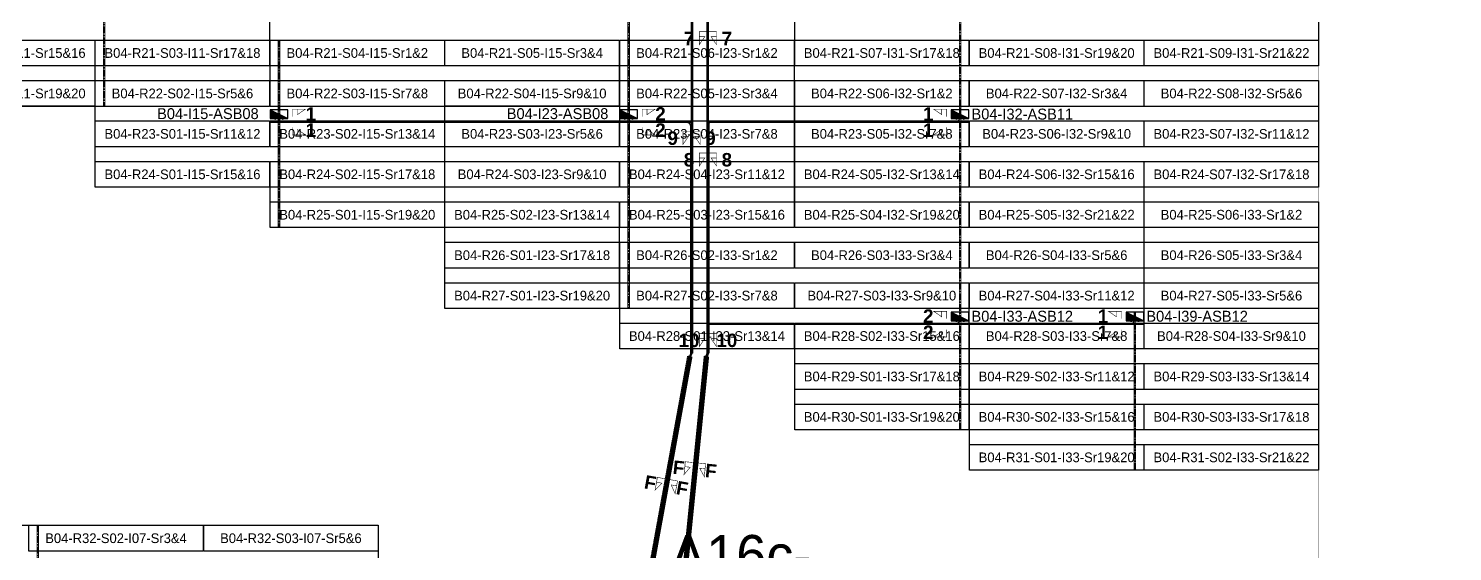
# Model space of a CAD drawing. Header units: metres. Extents: x 531739 to 532412, y 2675629 to 2676062.
# Drawn here: x 531888.6 to 532152.4, y 2675816.7 to 2675913.7 of the extents above; entities that cross this region are included whole.
import ezdxf
from ezdxf.enums import TextEntityAlignment as Align

# ---------------------------------------------------------------- set-up
doc = ezdxf.new("R2010")
doc.units = ezdxf.units.M
doc.linetypes.add('CENTER', pattern=[2, 1.25, -0.25, 0.25, -0.25])
for name, color, linetype in [('300mm Hume Pipe', 74, 'Continuous'), ('DC Trench BL-04', 40, 'Continuous'), ('E-Inverter Grouping', 2, 'Continuous'), ('Excavation', 7, 'Continuous'), ('Inverter Block-04', 7, 'Continuous'), ('LT Cable(AG) INV to LT Panel BL-04', 2, 'Continuous'), ('Messenger Wire Block-04 (Master Path)', 30, 'Continuous'), ('Messenger Wire Block-04 (MW Path)', 191, 'Continuous'), ('Messenger Wire Exc Link', 7, 'Continuous'), ('MMS Block Numbering', 7, 'Continuous'), ('MMS Table Block-04', 8, 'Continuous'), ('Plan Line - DC BL-04', 40, 'Continuous'), ('Section Marking BL-04', 2, 'Continuous'), ('Trench (AC)-BL04', 14, 'Continuous')]:
    doc.layers.add(name, color=color, linetype=linetype)
doc.layers.add('Boundary-12.5 MW Block', color=6, linetype='Continuous', lineweight=9)
doc.layers.add('PILE', color=1, linetype='Continuous', lineweight=15)
doc.styles.add('Adani Regular', font='Adani Regular.ttf')
doc.styles.add('BoldTextStyle', font='arialbd.ttf')
doc.styles.get("Standard").update_dxf_attribs({"font": 'Adani Regular.ttf'})
pattern_1 = [(45, (0, 0), (-0.0883883476483, 0.0883883476483), []), (135, (0, 0), (-0.0883883476483, -0.0883883476483), [])]

# ---------------------------------------------------------------- blocks, each defined once
blk = doc.blocks.new('MMS Table (32.292 x 4.788)')
at = {"color": 0}
blk.add_lwpolyline([(0, -0.002), (0, 4.786), (32.292, 4.786), (32.292, -0.002)], close=True, dxfattribs=at)
at = {"color": 7}
blk.add_attdef('ID1', text='', height=1.8, dxfattribs=at).set_placement((16.146, 2.392), align=Align.MIDDLE_CENTER)
blk = doc.blocks.new('Inverter Block')
h = blk.add_hatch(color=0)
h.dxf.hatch_style = 1
h.paths.add_polyline_path([(-1.46, 2.27), (-1.46, 0.85), (1.46, 0.85)])
at = {"color": 0}
blk.add_lwpolyline([(1.46, 2.27), (-1.46, 2.27), (-1.46, 0.85), (1.46, 0.85)], close=True, dxfattribs=at)
blk.add_lwpolyline([(-1.46, 2.27), (1.46, 0.85)], dxfattribs=at)
at = {"layer": 'PILE'}
for centre in [(-0.61, 0.85), (0.61, 0.85)]:
    blk.add_circle(centre, 0.156, dxfattribs=at)
at = {"color": 7}
blk.add_attdef('ID', (-1.46, 3.01), '', height=1.8, dxfattribs=at)

msp = doc.modelspace()

# ---------------------------------------------------------------- hatches: boundary and pattern name
at = {"layer": '300mm Hume Pipe'}
h = msp.add_hatch(dxfattribs=at)
h.set_pattern_fill('ANSI37', color=74)
h.set_pattern_definition(pattern_1)
edge = h.paths.add_edge_path()
edge.add_line((532002.43, 2675789.01), (532002.43, 2675805.03))
edge.add_line((532002.43, 2675805.03), (532011.14, 2675852.87))
edge.add_line((532011.14, 2675852.87), (532011.44, 2675852.84))
edge.add_line((532011.44, 2675852.84), (532002.73, 2675805.02))
edge.add_line((532002.73, 2675805.02), (532002.73, 2675789.31))
edge.add_arc((532003.63, 2675789.31), 0.9, 180, 270)
edge.add_line((532003.63, 2675788.41), (532005.89, 2675788.41))
edge.add_line((532005.89, 2675788.41), (532005.89, 2675788.11))
edge.add_line((532005.89, 2675788.11), (532003.33, 2675788.11))
edge.add_arc((532003.33, 2675789.01), 0.9, 180, 270, ccw=False)
edge = h.paths.add_edge_path()
edge.add_line((532002.97, 2675787.73), (532005.89, 2675787.73))
edge.add_line((532005.89, 2675787.73), (532005.89, 2675788.03))
edge.add_line((532005.89, 2675788.03), (532003.27, 2675788.03))
edge.add_arc((532003.27, 2675788.93), 0.9, 180, 270, ccw=False)
edge.add_line((532002.37, 2675788.93), (532002.37, 2675805.04))
edge.add_line((532002.37, 2675805.04), (532011.08, 2675852.87))
edge.add_line((532011.08, 2675852.87), (532010.78, 2675852.9))
edge.add_line((532010.78, 2675852.9), (532002.07, 2675805.05))
edge.add_line((532002.07, 2675805.05), (532002.07, 2675788.63))
edge.add_arc((532002.97, 2675788.63), 0.9, 180, 270)
h = msp.add_hatch(dxfattribs=at)
h.set_pattern_fill('ANSI37', color=74)
h.set_pattern_definition(pattern_1)
h.paths.add_polyline_path([(532009.37, 2675789.6), (532009.37, 2675805.04), (532014.16, 2675852.87), (532013.86, 2675852.9), (532009.07, 2675805.05), (532009.07, 2675789.6)])
h.paths.add_polyline_path([(532009.74, 2675789.6), (532009.44, 2675789.6), (532009.44, 2675805.03), (532014.22, 2675852.87), (532014.52, 2675852.84), (532009.74, 2675805.02)])

# ---------------------------------------------------------------- linework, layer by layer
at = {"layer": '300mm Hume Pipe', "color": 74}
for points in [[(532002.97, 2675787.73), (532005.89, 2675787.73), (532005.89, 2675788.03), (532003.27, 2675788.03, -0.414214), (532002.37, 2675788.93), (532002.37, 2675805.04), (532011.08, 2675852.87), (532010.78, 2675852.9), (532002.07, 2675805.05), (532002.07, 2675788.63, 0.414214)], [(532002.43, 2675789.01), (532002.43, 2675805.03), (532011.14, 2675852.87), (532011.44, 2675852.84), (532002.73, 2675805.02), (532002.73, 2675789.31, 0.414214), (532003.63, 2675788.41), (532005.89, 2675788.41), (532005.89, 2675788.11), (532003.33, 2675788.11, -0.414214)]]:
    msp.add_lwpolyline(points, format="xyb", close=True, dxfattribs=at)
for points in [[(532009.37, 2675789.6), (532009.37, 2675805.04), (532014.16, 2675852.87), (532013.86, 2675852.9), (532009.07, 2675805.05), (532009.07, 2675789.6)], [(532009.74, 2675789.6), (532009.44, 2675789.6), (532009.44, 2675805.03), (532014.22, 2675852.87), (532014.52, 2675852.84), (532009.74, 2675805.02)]]:
    msp.add_lwpolyline(points, close=True, dxfattribs=at)
at = {"layer": 'Boundary-12.5 MW Block', "const_width": 0.05}
msp.add_lwpolyline([(532217.38, 2675636.79), (531759.1, 2675636.79), (531759.1, 2675746.58), (531856.27, 2675746.58), (531856.27, 2675906.79), (531836.18, 2675906.79), (531836.18, 2675921.79), (531803.79, 2675921.79), (531803.79, 2675929.29), (531771.4, 2675929.29), (531771.4, 2675936.79), (531739.01, 2675936.79), (531739.01, 2675964.08), (531933.36, 2675964.08), (531933.36, 2675979.08), (531965.75, 2675979.08), (531965.75, 2675994.08), (531998.14, 2675994.08), (531998.14, 2676061.58), (532127.61, 2676061.58), (532127.61, 2675754.08), (532147.7, 2675754.08), (532147.7, 2675731.58), (532217.38, 2675731.58)], dxfattribs=at)
at = {"layer": 'DC Trench BL-04', "color": 40, "const_width": 0.15}
for points in [[(531999.93, 2675994.08), (531999.63, 2675994.08), (531999.63, 2675861.79), (531999.93, 2675861.79)], [(532061.34, 2675986.58), (532061.04, 2675986.58), (532061.04, 2675839.29), (532061.34, 2675839.29)], [(531902.76, 2675964.08), (531902.46, 2675964.08), (531902.46, 2675899.29), (531902.76, 2675899.29)], [(531935.15, 2675911.58), (531934.85, 2675911.58), (531934.85, 2675876.79), (531935.15, 2675876.79)], [(532093.73, 2675861.12), (532093.43, 2675861.12), (532093.43, 2675831.79), (532093.73, 2675831.79)], [(531890.45, 2675821.58), (531890.15, 2675821.58), (531890.15, 2675719.29), (531890.45, 2675719.29)]]:
    msp.add_lwpolyline(points, close=True, dxfattribs=at)
at = {"layer": 'E-Inverter Grouping'}
for points in [[(532127.61, 2675906.79), (532030.54, 2675906.79), (532030.54, 2675926.58), (532062.93, 2675926.58), (532062.93, 2675934.08), (532127.61, 2675934.08)], [(532127.61, 2675904.08), (532127.61, 2675884.29), (532095.22, 2675884.29), (532095.22, 2675876.79), (532030.54, 2675876.79), (532030.54, 2675904.08)], [(532062.93, 2675859.08), (532095.32, 2675859.08), (532095.32, 2675881.58), (532127.61, 2675881.58), (532127.61, 2675831.79), (532062.93, 2675831.79)], [(531953.35, 2675821.58), (531953.35, 2675814.08), (531985.74, 2675814.08), (531985.74, 2675809.29), (531953.35, 2675809.29), (531953.35, 2675801.79), (531888.56, 2675801.79), (531888.56, 2675794.29), (531856.27, 2675794.29), (531856.27, 2675821.58)]]:
    msp.add_lwpolyline(points, close=True, dxfattribs=at)
at = {"layer": 'E-Inverter Grouping', "color": 3}
for points in [[(531836.18, 2675926.58), (531933.26, 2675926.58), (531933.26, 2675906.79), (531900.87, 2675906.79), (531900.87, 2675899.29), (531868.58, 2675899.29), (531868.58, 2675906.79), (531836.18, 2675906.79)], [(531998.04, 2675899.29), (531965.65, 2675899.29), (531965.65, 2675876.79), (531933.36, 2675876.79), (531933.36, 2675884.29), (531900.97, 2675884.29), (531900.97, 2675904.08), (531933.36, 2675904.08), (531933.36, 2675911.58), (531998.04, 2675911.58)], [(531965.75, 2675896.58), (531998.14, 2675896.58), (531998.14, 2675911.58), (532030.44, 2675911.58), (532030.44, 2675876.79), (531998.04, 2675876.79), (531998.04, 2675861.79), (531965.75, 2675861.79)], [(532095.22, 2675861.79), (532062.83, 2675861.79), (532062.83, 2675839.29), (532030.54, 2675839.29), (532030.54, 2675854.29), (531998.14, 2675854.29), (531998.14, 2675874.08), (532095.22, 2675874.08)]]:
    msp.add_lwpolyline(points, close=True, dxfattribs=at)
at = {"layer": 'Excavation', "const_width": 0.1}
for points in [[(532007.85, 2675787.27), (532006.01, 2675788.08), (532002.4, 2675788.08), (532002.4, 2675805.04), (532011.11, 2675852.87)], [(532009.41, 2675787.85), (532009.41, 2675805.04), (532014.19, 2675852.87)]]:
    msp.add_lwpolyline(points, dxfattribs=at)
at = {"layer": 'LT Cable(AG) INV to LT Panel BL-04', "color": 5}
for points in [[(532013.92, 2675787.43), (532010.41, 2675787.43, -0.414214), (532009.51, 2675788.33), (532009.51, 2675804.99, -0.024932), (532009.51, 2675805.08), (532014.27, 2675852.69, -0.084648), (532014.35, 2675852.98), (532014.48, 2675853.25, 0.109812), (532014.57, 2675853.64), (532014.57, 2676045.38, -0.414214), (532015.47, 2676046.28), (532027.9, 2676046.28, 0.414214), (532028.8, 2676047.18), (532028.8, 2676047.73)], [(532013.92, 2675787.45), (532010.43, 2675787.45, -0.414214), (532009.53, 2675788.35), (532009.53, 2675804.98, -0.024932), (532009.53, 2675805.07), (532014.3, 2675852.68, -0.084648), (532014.38, 2675852.98), (532014.51, 2675853.25, 0.109812), (532014.59, 2675853.63), (532014.59, 2676045.35, -0.414214), (532015.49, 2676046.25), (532092.68, 2676046.25, 0.414214), (532093.58, 2676047.15), (532093.58, 2676047.73)], [(532013.92, 2675787.38), (532010.36, 2675787.38, -0.414214), (532009.46, 2675788.28), (532009.46, 2675804.99, -0.024932), (532009.46, 2675805.08), (532014.22, 2675852.7, -0.084648), (532014.3, 2675853), (532014.43, 2675853.27, 0.109812), (532014.52, 2675853.65), (532014.52, 2676007.93, -0.414214), (532015.42, 2676008.83), (532027.9, 2676008.83, 0.414214), (532028.8, 2676009.73), (532028.8, 2676010.23)], [(532013.92, 2675787.4), (532010.38, 2675787.4, -0.414214), (532009.48, 2675788.3), (532009.48, 2675804.99, -0.024932), (532009.48, 2675805.08), (532014.25, 2675852.7, -0.084648), (532014.33, 2675852.99), (532014.46, 2675853.26, 0.109812), (532014.54, 2675853.64), (532014.54, 2676007.9, -0.414214), (532015.44, 2676008.8), (532092.68, 2676008.8, 0.414214), (532093.58, 2676009.7), (532093.58, 2676010.23)], [(532009.91, 2675787.2), (532008.04, 2675787.36, -0.08121), (532007.76, 2675787.43), (532006.21, 2675788.11, 0.103275), (532005.85, 2675788.19), (532003.41, 2675788.19, -0.414214), (532002.51, 2675789.09), (532002.51, 2675804.94, -0.045058), (532002.53, 2675805.11), (532011.19, 2675852.68, -0.08352), (532011.29, 2675852.96), (532011.44, 2675853.22, 0.129064), (532011.55, 2675853.66), (532011.55, 2675970.59, 0.414214), (532010.65, 2675971.49), (532000.68, 2675971.49, -0.414214), (531999.78, 2675972.39), (531999.78, 2675972.73)], [(532011.98, 2675787.35), (532010.33, 2675787.35, -0.414214), (532009.43, 2675788.25), (532009.43, 2675804.99, -0.024932), (532009.43, 2675805.08), (532014.2, 2675852.71, -0.084648), (532014.28, 2675853), (532014.41, 2675853.27, 0.109812), (532014.49, 2675853.65), (532014.49, 2675970.45, -0.414214), (532015.39, 2675971.35), (532060.29, 2675971.35, 0.414214), (532061.19, 2675972.25), (532061.19, 2675972.73)], [(532011.98, 2675787.33), (532010.31, 2675787.33, -0.414214), (532009.41, 2675788.23), (532009.41, 2675804.99, -0.024932), (532009.41, 2675805.08), (532014.18, 2675852.72, -0.084648), (532014.26, 2675853.01), (532014.38, 2675853.28, 0.109812), (532014.47, 2675853.66), (532014.47, 2675947.98, -0.414214), (532015.37, 2675948.88), (532060.29, 2675948.88, 0.414214), (532061.19, 2675949.78), (532061.19, 2675950.23)], [(532011.98, 2675787.3), (532010.28, 2675787.3, -0.414214), (532009.38, 2675788.2), (532009.38, 2675804.99, -0.024932), (532009.38, 2675805.08), (532014.15, 2675852.72, -0.084648), (532014.23, 2675853.02), (532014.36, 2675853.28, 0.109812), (532014.44, 2675853.66), (532014.44, 2675918, -0.414214), (532015.34, 2675918.9), (532060.29, 2675918.9, 0.414214), (532061.19, 2675919.8), (532061.19, 2675920.23)], [(532011.98, 2675787.28), (532010.26, 2675787.28, -0.414214), (532009.36, 2675788.18), (532009.36, 2675804.99, -0.024932), (532009.36, 2675805.08), (532014.13, 2675852.73, -0.084648), (532014.21, 2675853.02), (532014.33, 2675853.29, 0.109812), (532014.42, 2675853.67), (532014.42, 2675895.53, -0.414214), (532015.32, 2675896.43), (532060.29, 2675896.43, 0.414214), (532061.19, 2675897.33), (532061.19, 2675897.73)], [(532009.91, 2675787.28, -0.319358), (532009.31, 2675788.13), (532009.31, 2675805, -0.024932), (532009.31, 2675805.09), (532014.08, 2675852.74, -0.084648), (532014.16, 2675853.04), (532014.28, 2675853.3, 0.109812), (532014.37, 2675853.68), (532014.37, 2675858.08, -0.414214), (532015.27, 2675858.98), (532060.29, 2675858.98, 0.414214), (532061.19, 2675859.88), (532061.19, 2675860.23)], [(532009.91, 2675787.31, -0.311233), (532009.33, 2675788.15), (532009.33, 2675804.99, -0.024932), (532009.33, 2675805.08), (532014.1, 2675852.74, -0.084648), (532014.18, 2675853.03), (532014.31, 2675853.29, 0.109812), (532014.39, 2675853.67), (532014.39, 2675858.05, -0.414214), (532015.29, 2675858.95), (532092.68, 2675858.95, 0.414214), (532093.58, 2675859.85), (532093.58, 2675860.23)]]:
    msp.add_lwpolyline(points, format="xyb", dxfattribs=at)
at = {"layer": 'LT Cable(AG) INV to LT Panel BL-04'}
for points in [[(532008.89, 2675786.78), (532008.17, 2675786.78, -0.158226), (532007.64, 2675786.96), (532006.19, 2675788.01, 0.103275), (532005.82, 2675788.09), (532003.31, 2675788.09, -0.414214), (532002.41, 2675788.99), (532002.41, 2675804.95, -0.045058), (532002.43, 2675805.11), (532011.09, 2675852.72, -0.08352), (532011.2, 2675853), (532011.34, 2675853.25, 0.129064), (532011.45, 2675853.69), (532011.45, 2675947.99, 0.414214), (532010.55, 2675948.89), (531773.94, 2675948.89, -0.414214), (531773.04, 2675949.79), (531773.04, 2675950.23)], [(532008.89, 2675786.81), (532008.18, 2675786.81, -0.158088), (532007.65, 2675786.98), (532006.19, 2675788.04, 0.103275), (532005.83, 2675788.11), (532003.34, 2675788.11, -0.414214), (532002.44, 2675789.01), (532002.44, 2675804.95, -0.045058), (532002.45, 2675805.11), (532011.12, 2675852.71, -0.08352), (532011.22, 2675852.99), (532011.36, 2675853.24, 0.129064), (532011.48, 2675853.68), (532011.48, 2675948.02, 0.414214), (532010.58, 2675948.92), (531838.72, 2675948.92, -0.414214), (531837.82, 2675949.82), (531837.82, 2675950.23)], [(532008.89, 2675786.83), (532008.18, 2675786.83, -0.15795), (532007.66, 2675787.01), (532006.2, 2675788.06, 0.103275), (532005.84, 2675788.14), (532003.36, 2675788.14, -0.414214), (532002.46, 2675789.04), (532002.46, 2675804.95, -0.045058), (532002.48, 2675805.11), (532011.14, 2675852.7, -0.08352), (532011.24, 2675852.98), (532011.39, 2675853.24, 0.129064), (532011.5, 2675853.68), (532011.5, 2675948.04, 0.414214), (532010.6, 2675948.94), (531903.51, 2675948.94, -0.414214), (531902.61, 2675949.84), (531902.61, 2675950.23)], [(532008.89, 2675786.86), (532008.19, 2675786.86, -0.157812), (532007.66, 2675787.03), (532006.2, 2675788.09, 0.103275), (532005.84, 2675788.16), (532003.39, 2675788.16, -0.414214), (532002.49, 2675789.06), (532002.49, 2675804.95, -0.045058), (532002.5, 2675805.11), (532011.17, 2675852.69, -0.08352), (532011.27, 2675852.97), (532011.41, 2675853.23, 0.129064), (532011.53, 2675853.67), (532011.53, 2675948.07, 0.414214), (532010.63, 2675948.97), (532000.68, 2675948.97, -0.414214), (531999.78, 2675949.87), (531999.78, 2675950.23)], [(532010.88, 2675786.76), (532008.16, 2675786.76, -0.158365), (532007.63, 2675786.93), (532006.18, 2675787.99, 0.103275), (532005.82, 2675788.06), (532003.29, 2675788.06, -0.414214), (532002.39, 2675788.96), (532002.39, 2675804.96, -0.045058), (532002.4, 2675805.12), (532011.07, 2675852.73, -0.08352), (532011.17, 2675853.01), (532011.31, 2675853.26, 0.129064), (532011.43, 2675853.7), (532011.43, 2675925.47, 0.414214), (532010.53, 2675926.37), (532000.68, 2675926.37, -0.414214), (531999.78, 2675927.27), (531999.78, 2675927.73)], [(532010.88, 2675786.73), (532008.16, 2675786.73, -0.158505), (532007.63, 2675786.91), (532006.17, 2675787.96, 0.103275), (532005.81, 2675788.04), (532003.26, 2675788.04, -0.414214), (532002.36, 2675788.94), (532002.36, 2675804.96, -0.045058), (532002.38, 2675805.12), (532011.05, 2675852.73, -0.08352), (532011.15, 2675853.01), (532011.29, 2675853.26, 0.129064), (532011.4, 2675853.7), (532011.4, 2675917.94, 0.414214), (532010.5, 2675918.84), (531903.51, 2675918.84, -0.414214), (531902.61, 2675919.74), (531902.61, 2675920.23)], [(532010.88, 2675786.68), (532008.14, 2675786.68, -0.158788), (532007.61, 2675786.86), (532006.16, 2675787.91, 0.103275), (532005.8, 2675787.99), (532003.21, 2675787.99, -0.414214), (532002.31, 2675788.89), (532002.31, 2675804.96, -0.045058), (532002.33, 2675805.12), (532011, 2675852.75, -0.08352), (532011.1, 2675853.03), (532011.24, 2675853.27, 0.129064), (532011.35, 2675853.72), (532011.35, 2675895.39, 0.414214), (532010.45, 2675896.29), (531935.9, 2675896.29, -0.414214), (531935, 2675897.19), (531935, 2675897.73)], [(532010.88, 2675786.71), (532008.15, 2675786.71, -0.158646), (532007.62, 2675786.88), (532006.17, 2675787.94, 0.103275), (532005.81, 2675788.01), (532003.24, 2675788.01, -0.414214), (532002.34, 2675788.91), (532002.34, 2675804.96, -0.045058), (532002.35, 2675805.12), (532011.02, 2675852.74, -0.08352), (532011.12, 2675853.02), (532011.26, 2675853.27, 0.129064), (532011.38, 2675853.71), (532011.38, 2675895.42, 0.414214), (532010.48, 2675896.32), (532000.68, 2675896.32, -0.414214), (531999.78, 2675897.22), (531999.78, 2675897.73)]]:
    msp.add_lwpolyline(points, format="xyb", dxfattribs=at)
at = {"layer": 'Messenger Wire Block-04 (Master Path)'}
for points in [[(532014.47, 2675853.46), (532014.47, 2676046.38)], [(532011.44, 2675853.46), (532011.44, 2675971.38)], [(531933.36, 2675896.38), (532011.44, 2675896.38)], [(532014.47, 2675896.38), (532062.83, 2675896.38)], [(532014.47, 2675858.88), (532095.22, 2675858.88)]]:
    msp.add_lwpolyline(points, dxfattribs=at)
at = {"layer": 'Messenger Wire Block-04 (MW Path)', "const_width": 0.1}
for points in [[(532014.22, 2675853.46), (532014.22, 2676046.38)], [(532011.69, 2675853.46), (532011.69, 2675971.38)], [(531933.36, 2675896.38), (532011.44, 2675896.38)], [(532011.19, 2675853.46), (532011.19, 2675896.38)], [(532014.47, 2675896.38), (532062.83, 2675896.38)], [(532014.72, 2675853.46), (532014.72, 2675896.38)], [(532014.47, 2675858.88), (532095.22, 2675858.88)]]:
    msp.add_lwpolyline(points, dxfattribs=at)
at = {"layer": 'Messenger Wire Exc Link'}
for points in [[(532011.11, 2675852.87), (532011.44, 2675853.46)], [(532014.19, 2675852.87), (532014.47, 2675853.46)]]:
    msp.add_lwpolyline(points, dxfattribs=at)
at = {"layer": 'Plan Line - DC BL-04', "color": 6, "linetype": 'CENTER'}
for points in [[(531999.78, 2675994.08), (531999.78, 2675861.79)], [(532061.19, 2675986.58), (532061.19, 2675839.29)], [(531902.61, 2675964.08), (531902.61, 2675899.29)], [(531935, 2675911.58), (531935, 2675876.79)], [(532093.58, 2675861.12), (532093.58, 2675831.79)], [(531890.3, 2675821.58), (531890.3, 2675719.29)]]:
    msp.add_lwpolyline(points, dxfattribs=at)
at = {"layer": 'Section Marking BL-04', "color": 94, "lineweight": 35, "true_color": 0x00a500, "const_width": 0.1}
for points in [[(532014.27, 2675913.13), (532012.88, 2675913.13), (532012.88, 2675910.73), (532013.89, 2675912.21), (532012.88, 2675912.21)], [(532014.67, 2675913.13), (532016.06, 2675913.13), (532016.06, 2675910.73), (532015.05, 2675912.21), (532016.06, 2675912.21)], [(531937.5, 2675897.38), (531937.5, 2675898.77), (531939.9, 2675898.77), (531938.42, 2675897.76), (531938.42, 2675898.77)], [(532002.28, 2675897.38), (532002.28, 2675898.77), (532004.68, 2675898.77), (532003.2, 2675897.76), (532003.2, 2675898.77)], [(532058.69, 2675897.38), (532058.69, 2675898.77), (532056.29, 2675898.77), (532057.77, 2675897.76), (532057.77, 2675898.77)], [(531937.5, 2675895.38), (531937.5, 2675893.99), (531939.9, 2675893.99), (531938.42, 2675895), (531938.42, 2675893.99)], [(532002.28, 2675895.38), (532002.28, 2675893.99), (532004.68, 2675893.99), (532003.2, 2675895), (532003.2, 2675893.99)], [(532058.69, 2675895.38), (532058.69, 2675893.99), (532056.29, 2675893.99), (532057.77, 2675895), (532057.77, 2675893.99)], [(532011.24, 2675894.63), (532009.85, 2675894.63), (532009.85, 2675892.23), (532010.86, 2675893.71), (532009.85, 2675893.71)], [(532011.64, 2675894.63), (532013.03, 2675894.63), (532013.03, 2675892.23), (532012.02, 2675893.71), (532013.03, 2675893.71)], [(532014.27, 2675890.63), (532012.88, 2675890.63), (532012.88, 2675888.23), (532013.89, 2675889.71), (532012.88, 2675889.71)], [(532014.67, 2675890.63), (532016.06, 2675890.63), (532016.06, 2675888.23), (532015.05, 2675889.71), (532016.06, 2675889.71)], [(532058.69, 2675859.88), (532058.69, 2675861.27), (532056.29, 2675861.27), (532057.77, 2675860.26), (532057.77, 2675861.27)], [(532091.08, 2675859.88), (532091.08, 2675861.27), (532088.68, 2675861.27), (532090.16, 2675860.26), (532090.16, 2675861.27)], [(532058.69, 2675857.88), (532058.69, 2675856.49), (532056.29, 2675856.49), (532057.77, 2675857.5), (532057.77, 2675856.49)], [(532091.08, 2675857.88), (532091.08, 2675856.49), (532088.68, 2675856.49), (532090.16, 2675857.5), (532090.16, 2675856.49)], [(532014.27, 2675857.13), (532012.88, 2675857.13), (532012.88, 2675854.73), (532013.89, 2675856.21), (532012.88, 2675856.21)], [(532014.67, 2675857.13), (532016.06, 2675857.13), (532016.06, 2675854.73), (532015.05, 2675856.21), (532016.06, 2675856.21)], [(532011.66, 2675833.23), (532010.28, 2675833.37), (532010.04, 2675830.98), (532011.19, 2675832.35), (532010.19, 2675832.45)], [(532012.66, 2675833.13), (532014.04, 2675832.99), (532013.8, 2675830.6), (532012.94, 2675832.17), (532013.95, 2675832.07)], [(532006.48, 2675830.22), (532005.11, 2675830.47), (532004.68, 2675828.11), (532005.94, 2675829.39), (532004.95, 2675829.57)], [(532007.46, 2675830.04), (532008.83, 2675829.8), (532008.4, 2675827.43), (532007.67, 2675829.07), (532008.66, 2675828.89)]]:
    msp.add_lwpolyline(points, dxfattribs=at)
at = {"layer": 'Trench (AC)-BL04', "const_width": 0.1}
msp.add_lwpolyline([(532002.85, 2675787.63), (532006.01, 2675787.63), (532006.01, 2675788.53), (532003.75, 2675788.53, -0.414214), (532002.85, 2675789.43), (532002.85, 2675805.01), (532011.56, 2675852.83), (532010.66, 2675852.91), (532001.95, 2675805.06), (532001.95, 2675788.53, 0.414214)], format="xyb", close=True, dxfattribs=at)
at = {"layer": 'Trench (AC)-BL04'}
msp.add_lwpolyline([(532014.64, 2675852.83, 0.1, 0.1, 0), (532013.74, 2675852.91, 0.1, 0.1, 0), (532008.96, 2675805.06, 0.1, 0.1, 0), (532008.96, 2675789.47, 0.1, 0.1, 0), (532009.86, 2675789.47, 0.1, 0.1, 0), (532009.86, 2675805.01, 0.1, 0.1, 0)], format="xyseb", close=True, dxfattribs=at)

# ---------------------------------------------------------------- block references
at = {"layer": 'Inverter Block-04'}
ref = msp.add_blockref('Inverter Block', (531935, 2675896.07), dxfattribs=dict(at, xscale=1.124999999976148, yscale=1.124999999976148, zscale=1.124999999976148))
ref.add_attrib('ID', 'B04-I15-ASB08', (531912.42, 2675896.92), dxfattribs={"layer": '0', "color": 7, "height": 2.025})
ref = msp.add_blockref('Inverter Block', (531999.78, 2675896.07), dxfattribs=dict(at, xscale=1.124999999976148, yscale=1.124999999976148, zscale=1.124999999976148))
ref.add_attrib('ID', 'B04-I23-ASB08', (531977.2, 2675896.92), dxfattribs={"layer": '0', "color": 7, "height": 2.025})
ref = msp.add_blockref('Inverter Block', (532061.19, 2675896.07), dxfattribs=dict(at, xscale=1.124999999976148, yscale=1.124999999976148, zscale=1.124999999976148))
ref.add_attrib('ID', 'B04-I32-ASB11', (532063.3, 2675896.84), dxfattribs={"layer": '0', "color": 7, "height": 2.025})
ref = msp.add_blockref('Inverter Block', (532061.19, 2675858.57), dxfattribs=dict(at, xscale=1.124999999976148, yscale=1.124999999976148, zscale=1.124999999976148))
ref.add_attrib('ID', 'B04-I33-ASB12', (532063.3, 2675859.34), dxfattribs={"layer": '0', "color": 7, "height": 2.025})
ref = msp.add_blockref('Inverter Block', (532093.58, 2675858.57), dxfattribs=dict(at, xscale=1.124999999976148, yscale=1.124999999976148, zscale=1.124999999976148))
ref.add_attrib('ID', 'B04-I39-ASB12', (532095.69, 2675859.34), dxfattribs={"layer": '0', "color": 7, "height": 2.025})
at = {"layer": 'MMS Table Block-04'}
for p, values in [((531868.58, 2675906.79), {'ID1': 'B04-R21-S02-I11-Sr15&16'}), ((531900.97, 2675906.79), {'ID1': 'B04-R21-S03-I11-Sr17&18'}), ((531933.36, 2675906.79), {'ID1': 'B04-R21-S04-I15-Sr1&2'}), ((531965.75, 2675906.79), {'ID1': 'B04-R21-S05-I15-Sr3&4'}), ((531998.14, 2675906.79), {'ID1': 'B04-R21-S06-I23-Sr1&2'}), ((532030.54, 2675906.79), {'ID1': 'B04-R21-S07-I31-Sr17&18'}), ((532062.93, 2675906.79), {'ID1': 'B04-R21-S08-I31-Sr19&20'}), ((532095.32, 2675906.79), {'ID1': 'B04-R21-S09-I31-Sr21&22'}), ((531868.58, 2675899.29), {'ID1': 'B04-R22-S01-I11-Sr19&20'}), ((531900.97, 2675899.29), {'ID1': 'B04-R22-S02-I15-Sr5&6'}), ((531933.36, 2675899.29), {'ID1': 'B04-R22-S03-I15-Sr7&8'}), ((531965.75, 2675899.29), {'ID1': 'B04-R22-S04-I15-Sr9&10'}), ((531998.14, 2675899.29), {'ID1': 'B04-R22-S05-I23-Sr3&4'}), ((532030.54, 2675899.29), {'ID1': 'B04-R22-S06-I32-Sr1&2'}), ((532062.93, 2675899.29), {'ID1': 'B04-R22-S07-I32-Sr3&4'}), ((532095.32, 2675899.29), {'ID1': 'B04-R22-S08-I32-Sr5&6'}), ((531900.97, 2675891.79), {'ID1': 'B04-R23-S01-I15-Sr11&12'}), ((531933.36, 2675891.79), {'ID1': 'B04-R23-S02-I15-Sr13&14'}), ((531965.75, 2675891.79), {'ID1': 'B04-R23-S03-I23-Sr5&6'}), ((531998.14, 2675891.79), {'ID1': 'B04-R23-S04-I23-Sr7&8'}), ((532030.54, 2675891.79), {'ID1': 'B04-R23-S05-I32-Sr7&8'}), ((532062.93, 2675891.79), {'ID1': 'B04-R23-S06-I32-Sr9&10'}), ((532095.32, 2675891.79), {'ID1': 'B04-R23-S07-I32-Sr11&12'}), ((531900.97, 2675884.29), {'ID1': 'B04-R24-S01-I15-Sr15&16'}), ((531933.36, 2675884.29), {'ID1': 'B04-R24-S02-I15-Sr17&18'}), ((531965.75, 2675884.29), {'ID1': 'B04-R24-S03-I23-Sr9&10'}), ((531998.14, 2675884.29), {'ID1': 'B04-R24-S04-I23-Sr11&12'}), ((532030.54, 2675884.29), {'ID1': 'B04-R24-S05-I32-Sr13&14'}), ((532062.93, 2675884.29), {'ID1': 'B04-R24-S06-I32-Sr15&16'}), ((532095.32, 2675884.29), {'ID1': 'B04-R24-S07-I32-Sr17&18'}), ((531933.36, 2675876.79), {'ID1': 'B04-R25-S01-I15-Sr19&20'}), ((531965.75, 2675876.79), {'ID1': 'B04-R25-S02-I23-Sr13&14'}), ((531998.14, 2675876.79), {'ID1': 'B04-R25-S03-I23-Sr15&16'}), ((532030.54, 2675876.79), {'ID1': 'B04-R25-S04-I32-Sr19&20'}), ((532062.93, 2675876.79), {'ID1': 'B04-R25-S05-I32-Sr21&22'}), ((532095.32, 2675876.79), {'ID1': 'B04-R25-S06-I33-Sr1&2'}), ((531965.75, 2675869.29), {'ID1': 'B04-R26-S01-I23-Sr17&18'}), ((531998.14, 2675869.29), {'ID1': 'B04-R26-S02-I33-Sr1&2'}), ((532030.54, 2675869.29), {'ID1': 'B04-R26-S03-I33-Sr3&4'}), ((532062.93, 2675869.29), {'ID1': 'B04-R26-S04-I33-Sr5&6'}), ((532095.32, 2675869.29), {'ID1': 'B04-R26-S05-I33-Sr3&4'}), ((531965.75, 2675861.79), {'ID1': 'B04-R27-S01-I23-Sr19&20'}), ((531998.14, 2675861.79), {'ID1': 'B04-R27-S02-I33-Sr7&8'}), ((532030.54, 2675861.79), {'ID1': 'B04-R27-S03-I33-Sr9&10'}), ((532062.93, 2675861.79), {'ID1': 'B04-R27-S04-I33-Sr11&12'}), ((532095.32, 2675861.79), {'ID1': 'B04-R27-S05-I33-Sr5&6'}), ((531998.14, 2675854.29), {'ID1': 'B04-R28-S01-I33-Sr13&14'}), ((532030.54, 2675854.29), {'ID1': 'B04-R28-S02-I33-Sr15&16'}), ((532062.93, 2675854.29), {'ID1': 'B04-R28-S03-I33-Sr7&8'}), ((532095.32, 2675854.29), {'ID1': 'B04-R28-S04-I33-Sr9&10'}), ((532030.54, 2675846.79), {'ID1': 'B04-R29-S01-I33-Sr17&18'}), ((532062.93, 2675846.79), {'ID1': 'B04-R29-S02-I33-Sr11&12'}), ((532095.32, 2675846.79), {'ID1': 'B04-R29-S03-I33-Sr13&14'}), ((532030.54, 2675839.29), {'ID1': 'B04-R30-S01-I33-Sr19&20'}), ((532062.93, 2675839.29), {'ID1': 'B04-R30-S02-I33-Sr15&16'}), ((532095.32, 2675839.29), {'ID1': 'B04-R30-S03-I33-Sr17&18'}), ((532062.93, 2675831.79), {'ID1': 'B04-R31-S01-I33-Sr19&20'}), ((532095.32, 2675831.79), {'ID1': 'B04-R31-S02-I33-Sr21&22'}), ((531888.66, 2675816.79), {'ID1': 'B04-R32-S02-I07-Sr3&4'}), ((531921.06, 2675816.79), {'ID1': 'B04-R32-S03-I07-Sr5&6'})]:
    msp.add_blockref('MMS Table (32.292 x 4.788)', p, dxfattribs=at).add_auto_attribs(values)

# ---------------------------------------------------------------- texts
at = {"layer": 'MMS Block Numbering', "insert": (532020.54, 2675809.72), "char_height": 7.5, "attachment_point": 5, "style": 'Adani Regular'}
msp.add_mtext_dynamic_manual_height_columns('A16c-\\PBL-04', width=41.5354, gutter_width=1, heights=[0], dxfattribs=at)
at = {"layer": 'Section Marking BL-04', "color": 94, "true_color": 0x00a500, "style": 'BoldTextStyle'}
for s, p in [('7', (532010.97, 2675911.88)), ('7', (532017.97, 2675911.88)), ('1', (531940.9, 2675897.88)), ('2', (532005.68, 2675897.88)), ('1', (532055.29, 2675897.88)), ('1', (531940.9, 2675894.88)), ('2', (532005.68, 2675894.88)), ('1', (532055.29, 2675894.88)), ('9', (532007.94, 2675893.38)), ('9', (532014.94, 2675893.38)), ('8', (532010.97, 2675889.38)), ('8', (532017.97, 2675889.38)), ('2', (532055.29, 2675860.38)), ('1', (532087.68, 2675860.38)), ('2', (532055.29, 2675857.38)), ('1', (532087.68, 2675857.38)), ('10', (532010.97, 2675855.88)), ('10', (532017.97, 2675855.88))]:
    msp.add_text(s, height=2.5, dxfattribs=at).set_placement(p, align=Align.MIDDLE_CENTER)
for rotation, p in [(354.2871, (532009.05, 2675832.28)), (354.2871, (532015.03, 2675831.68)), (349.6805, (532003.8, 2675829.49)), (349.6805, (532009.71, 2675828.42))]:
    msp.add_text('F', height=2.5, rotation=rotation, dxfattribs=at).set_placement(p, align=Align.MIDDLE_CENTER)

doc.saveas('drawing.dxf')
